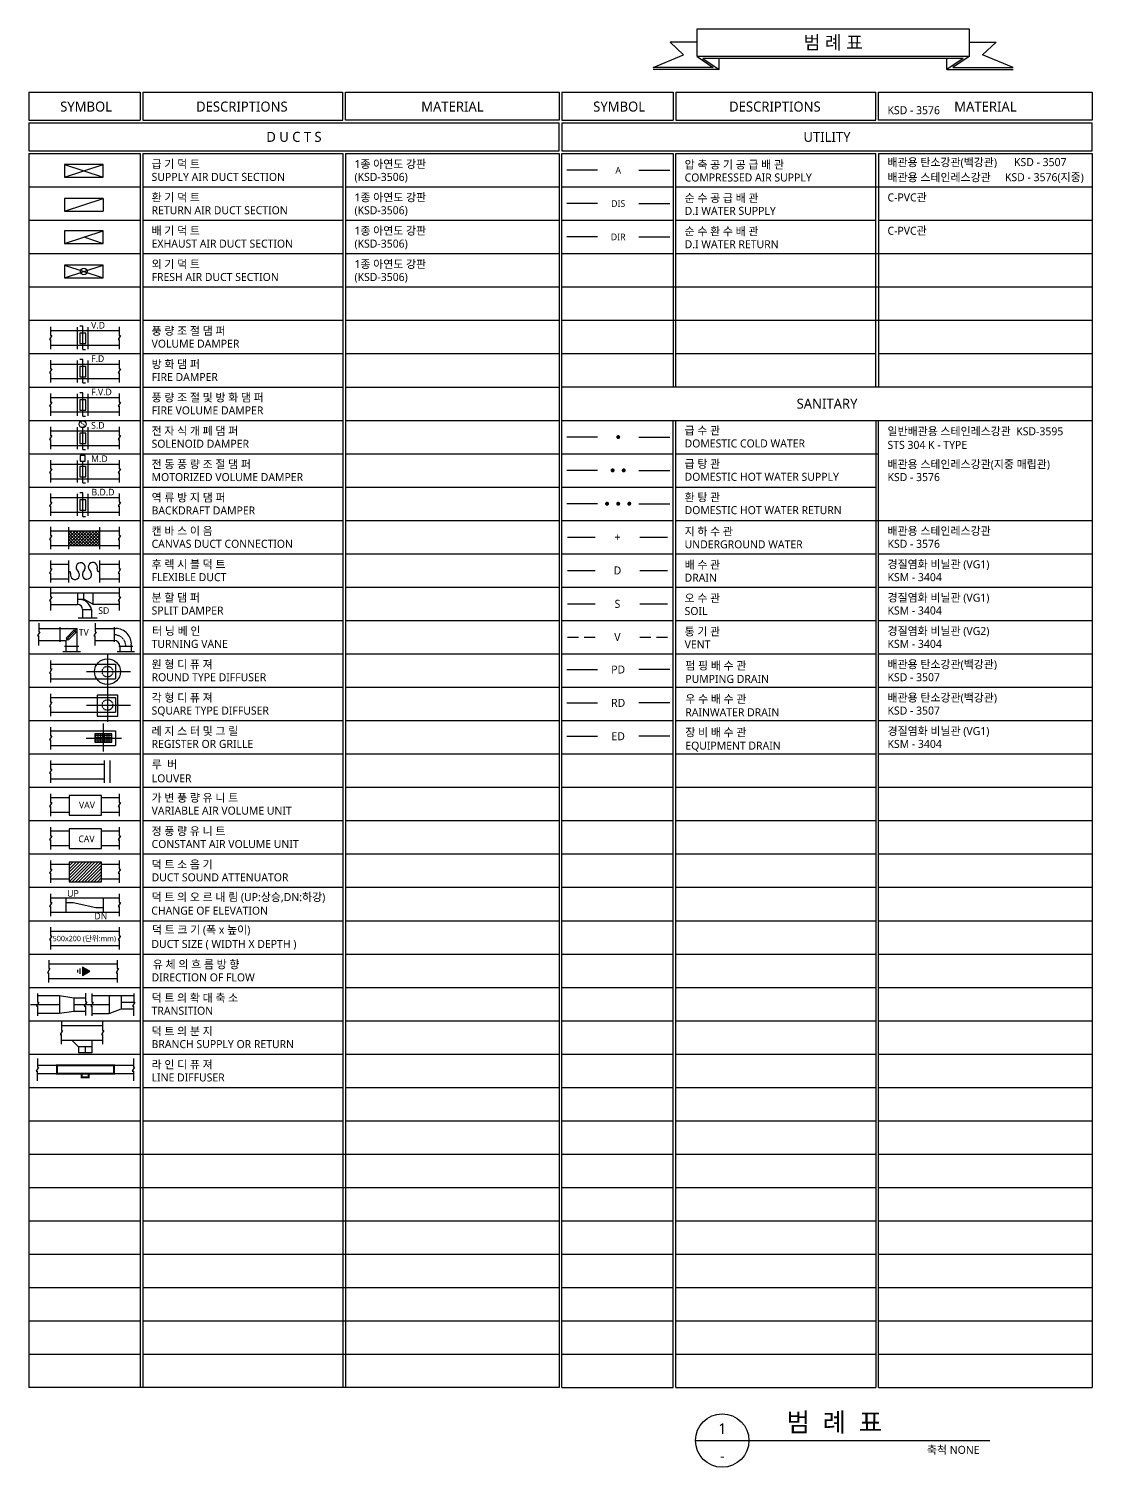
# Model space of a CAD drawing. Header units: millimetres. Extents: x 920 to 1637, y 26 to 565.
# Drawn here: x 920 to 1318, y 26 to 565 of the extents above; entities that cross this region are included whole.
import ezdxf
from ezdxf.enums import TextEntityAlignment as Align

# ---------------------------------------------------------------- set-up
doc = ezdxf.new("R2010")
doc.units = ezdxf.units.MM
for name, pattern in [('CENTER', [35, 30, -2, 1, -2]), ('DASHED', [0.75, 0.5, -0.25]), ('HIDDEN', [0.375, 0.25, -0.125])]:
    doc.linetypes.add(name, pattern=pattern)
for name, color, linetype in [('AA-MKXS', 3, 'Continuous'), ('BACK', 8, 'Continuous'), ('DUCT', 4, 'Continuous'), ('LINE', 7, 'Continuous'), ('PIPE', 3, 'Continuous'), ('SYMBOL', 7, 'Continuous'), ('T2', 3, 'Continuous'), ('TE', 2, 'Continuous'), ('TEXT', 2, 'Continuous')]:
    doc.layers.add(name, color=color, linetype=linetype)
doc.styles.add('맑은고딕', font='malgun.ttf')
doc.styles.add('스타일1', font='malgun.ttf')

# ---------------------------------------------------------------- blocks, each defined once
blk = doc.blocks.new('*X1')
at = {"color": 0}
for p, q in [((15213, 4572), (15214, 4573)), ((15297, 4484), (15213, 4568)), ((15213, 4554), (15226, 4566)), ((15213, 4536), (15237, 4560)), ((15213, 4518), (15248, 4553)), ((15280, 4484), (15213, 4550)), ((15213, 4501), (15259, 4547)), ((15262, 4484), (15213, 4532)), ((15244, 4484), (15213, 4515)), ((15227, 4484), (15213, 4497)), ((15213, 4412), (15285, 4484)), ((15213, 4430), (15267, 4484)), ((15213, 4448), (15250, 4484)), ((15213, 4465), (15232, 4484)), ((15213, 4483), (15214, 4484)), ((15213, 4395), (15303, 4484)), ((15267, 4426), (15213, 4479)), ((15256, 4419), (15213, 4462)), ((15245, 4413), (15213, 4444)), ((15234, 4406), (15213, 4426)), ((15222, 4400), (15213, 4409)), ((15214, 4484), (15271, 4540)), ((15278, 4432), (15227, 4484)), ((15232, 4484), (15282, 4534)), ((15315, 4484), (15243, 4556)), ((15290, 4439), (15244, 4484)), ((15250, 4484), (15293, 4527)), ((15255, 4419), (15320, 4484)), ((15301, 4445), (15262, 4484)), ((15267, 4484), (15304, 4521)), ((15312, 4452), (15280, 4484)), ((15333, 4484), (15285, 4532)), ((15285, 4484), (15315, 4514)), ((15297, 4443), (15338, 4484)), ((15323, 4458), (15297, 4484)), ((15303, 4484), (15327, 4508)), ((15334, 4465), (15315, 4484)), ((15320, 4484), (15338, 4501)), ((15350, 4484), (15327, 4508)), ((15346, 4471), (15333, 4484)), ((15338, 4484), (15349, 4495)), ((15339, 4467), (15356, 4484)), ((15357, 4477), (15350, 4484)), ((15356, 4484), (15360, 4488))]:
    blk.add_line(p, q, dxfattribs=at)
blk = doc.blocks.new('*X2')
at = {"color": 0, "linetype": 'Continuous'}
for p, q in [((57.95, 137.15), (66.74, 145.93)), ((57.95, 138.56), (65.32, 145.93)), ((57.95, 139.98), (63.91, 145.93)), ((57.95, 141.39), (62.49, 145.93)), ((57.95, 142.81), (61.08, 145.93)), ((57.95, 144.22), (59.67, 145.93)), ((57.95, 145.63), (58.25, 145.93)), ((59.35, 137.13), (68.15, 145.93)), ((60.76, 137.13), (69.57, 145.93)), ((62.17, 137.13), (70.98, 145.93)), ((63.59, 137.13), (72.39, 145.93)), ((65, 137.13), (72.49, 144.61)), ((66.42, 137.13), (72.49, 143.2)), ((67.83, 137.13), (72.49, 141.78)), ((69.24, 137.13), (72.49, 140.37)), ((70.66, 137.13), (72.49, 138.96)), ((72.07, 137.13), (72.49, 137.54))]:
    blk.add_line(p, q, dxfattribs=at)
blk = doc.blocks.new('*X3')
at = {"color": 0, "linetype": 'Continuous'}
for p, q in [((69.51, 188), (77.15, 188)), ((70, 184.88), (70, 188.57)), ((71, 184.88), (71, 188.57)), ((72, 184.88), (72, 188.57)), ((73, 184.88), (73, 188.57)), ((74, 184.88), (74, 188.57)), ((75, 184.88), (75, 188.57)), ((76, 184.88), (76, 188.57)), ((77, 184.88), (77, 188.57)), ((69.51, 187), (77.15, 187)), ((69.51, 186), (77.15, 186)), ((69.51, 185), (77.15, 185))]:
    blk.add_line(p, q, dxfattribs=at)
blk = doc.blocks.new('*X4')
at = {"color": 0, "linetype": 'Continuous'}
for p, q in [((57.62, 274), (63.59, 279.96)), ((57.62, 275.41), (62.17, 279.96)), ((57.62, 276.83), (60.76, 279.96)), ((57.62, 278.24), (59.35, 279.96)), ((57.62, 279.66), (57.93, 279.96)), ((63.19, 273.39), (57.62, 278.96)), ((64.61, 273.39), (58.03, 279.96)), ((58.43, 273.39), (65, 279.96)), ((66.02, 273.39), (59.45, 279.96)), ((59.84, 273.39), (66.42, 279.96)), ((67.43, 273.39), (60.86, 279.96)), ((61.26, 273.39), (67.83, 279.96)), ((68.85, 273.39), (62.28, 279.96)), ((62.67, 273.39), (69.25, 279.96)), ((70.26, 273.39), (63.69, 279.96)), ((64.09, 273.39), (70.66, 279.96)), ((71.58, 273.49), (65.1, 279.96)), ((65.5, 273.39), (71.58, 279.47)), ((71.58, 274.9), (66.52, 279.96)), ((71.58, 276.31), (67.93, 279.96)), ((71.58, 277.73), (69.35, 279.96)), ((71.58, 279.14), (70.76, 279.96)), ((61.78, 273.39), (57.62, 277.54)), ((60.36, 273.39), (57.62, 276.13)), ((58.95, 273.39), (57.62, 274.72)), ((66.92, 273.39), (71.58, 278.06)), ((68.33, 273.39), (71.58, 276.64)), ((69.74, 273.39), (71.58, 275.23)), ((71.16, 273.39), (71.58, 273.81))]:
    blk.add_line(p, q, dxfattribs=at)

msp = doc.modelspace()

# ---------------------------------------------------------------- linework, layer by layer
at = {"color": 4, "linetype": 'Continuous'}
msp.add_line((936.78, 237.3), (945.31, 235.46), dxfattribs=at)
at = {"layer": 'AA-MKXS', "color": 7}
msp.add_line((1169.89, 35.67), (1280.09, 35.67), dxfattribs=at)
msp.add_circle((1179.89, 35.67), 10, dxfattribs=at)
at = {"layer": 'BACK', "color": 5}
for p, q in [((920.18, 541.01), (920.18, 530.5)), ((920.18, 541.01), (961.84, 541.01)), ((961.84, 541.01), (961.84, 530.5)), ((962.84, 541.01), (1037.84, 541.01)), ((962.84, 541.01), (962.84, 530.5)), ((1037.84, 530.5), (1037.84, 541.01)), ((1119.82, 541.01), (1119.82, 530.5)), ((1119.82, 541.01), (1161.49, 541.01)), ((1161.49, 541.01), (1161.49, 530.5)), ((1162.48, 541.01), (1237.48, 541.01)), ((1162.48, 541.01), (1162.48, 530.5)), ((1237.48, 530.5), (1237.48, 541.01)), ((920.18, 530.5), (961.84, 530.5)), ((920.18, 529.51), (1118.83, 529.51)), ((920.18, 529.51), (920.18, 518.99)), ((962.84, 530.5), (1037.84, 530.5)), ((1118.83, 518.99), (1118.83, 529.51)), ((1119.82, 530.5), (1161.49, 530.5)), ((1119.82, 529.51), (1318.47, 529.51)), ((1119.82, 529.51), (1119.82, 518.99)), ((1162.48, 530.5), (1237.48, 530.5)), ((1318.47, 518.99), (1318.47, 529.51)), ((920.18, 518.99), (1118.83, 518.99)), ((920.18, 518), (920.18, 55.5)), ((920.18, 518), (961.84, 518)), ((961.84, 518), (961.84, 55.5)), ((962.84, 518), (962.84, 55.5)), ((962.84, 518), (1037.84, 518)), ((1037.84, 518), (1037.84, 55.5)), ((1038.83, 518), (1038.83, 55.5)), ((1038.83, 518), (1118.83, 518)), ((1118.83, 518), (1118.83, 55.5)), ((1119.82, 518.99), (1318.47, 518.99)), ((1119.82, 55.5), (1119.82, 518)), ((1119.82, 518), (1161.49, 518)), ((1161.49, 518), (1161.49, 430.5)), ((1162.48, 518), (1237.48, 518)), ((1162.48, 430.5), (1162.48, 518)), ((1237.48, 430.5), (1237.48, 518)), ((1238.47, 518), (1238.47, 430.5)), ((1238.47, 518), (1318.47, 518)), ((1318.47, 518), (1318.47, 55.5)), ((920.18, 505.5), (961.84, 505.5)), ((962.84, 505.5), (1037.84, 505.5)), ((1038.83, 505.5), (1118.83, 505.5)), ((1119.82, 505.5), (1161.49, 505.5)), ((1162.48, 505.5), (1318.47, 505.5)), ((920.18, 493), (961.84, 493)), ((962.84, 493), (1037.84, 493)), ((1038.83, 493), (1118.83, 493)), ((1119.82, 493), (1161.49, 493)), ((1162.48, 493), (1237.48, 493)), ((1238.47, 493), (1318.47, 493)), ((920.18, 480.5), (961.84, 480.5)), ((962.84, 480.5), (1037.84, 480.5)), ((1038.83, 480.5), (1118.83, 480.5)), ((1119.82, 480.5), (1161.49, 480.5)), ((1162.48, 480.5), (1318.47, 480.5)), ((920.18, 468), (961.84, 468)), ((962.84, 468), (1037.84, 468)), ((1038.83, 468), (1118.83, 468)), ((1119.82, 468), (1318.47, 468)), ((920.18, 455.5), (961.84, 455.5)), ((962.84, 455.5), (1037.84, 455.5)), ((1038.83, 455.5), (1118.83, 455.5)), ((1119.82, 455.5), (1318.47, 455.5)), ((920.18, 443), (961.84, 443)), ((962.84, 443), (1037.84, 443)), ((1038.83, 443), (1118.83, 443)), ((1119.82, 443), (1161.49, 443)), ((1162.48, 443), (1237.48, 443)), ((1238.47, 443), (1318.47, 443)), ((920.18, 430.5), (961.84, 430.5)), ((962.84, 430.5), (1037.84, 430.5)), ((1038.83, 430.5), (1118.83, 430.5)), ((1318.47, 430.5), (1119.82, 430.5)), ((920.18, 418), (961.84, 418)), ((962.84, 418), (1037.84, 418)), ((1038.83, 418), (1118.83, 418)), ((1119.82, 418), (1318.47, 418)), ((1161.49, 55.5), (1161.49, 418)), ((1162.48, 55.5), (1162.48, 418)), ((1237.48, 418), (1237.48, 55.5)), ((1238.47, 55.5), (1238.47, 418)), ((920.18, 405.5), (961.84, 405.5)), ((962.84, 405.5), (1037.84, 405.5)), ((1038.83, 405.5), (1118.83, 405.5)), ((1119.82, 405.5), (1161.49, 405.5)), ((1162.48, 405.5), (1238.47, 405.5)), ((920.18, 393), (961.84, 393)), ((962.84, 393), (1037.84, 393)), ((1038.83, 393), (1118.83, 393)), ((1119.82, 393), (1161.49, 393)), ((1162.48, 393), (1237.48, 393)), ((920.18, 380.5), (961.84, 380.5)), ((962.84, 380.5), (1037.84, 380.5)), ((1038.83, 380.5), (1118.83, 380.5)), ((1119.82, 380.5), (1161.49, 380.5)), ((1162.48, 380.5), (1318.47, 380.5)), ((920.18, 368), (961.84, 368)), ((962.84, 368), (1037.84, 368)), ((1038.83, 368), (1118.83, 368)), ((1119.82, 368), (1161.49, 368)), ((1162.48, 368), (1237.48, 368)), ((1238.47, 368), (1318.47, 368)), ((920.18, 355.5), (961.84, 355.5)), ((962.84, 355.5), (1037.84, 355.5)), ((1038.83, 355.5), (1118.83, 355.5)), ((1119.82, 355.5), (1161.49, 355.5)), ((1162.48, 355.5), (1237.48, 355.5)), ((1238.47, 355.5), (1318.47, 355.5)), ((920.18, 343), (961.84, 343)), ((962.84, 343), (1037.84, 343)), ((1038.83, 343), (1118.83, 343)), ((1119.82, 343), (1161.49, 343)), ((1162.48, 343), (1237.48, 343)), ((1238.47, 343), (1318.47, 343)), ((920.18, 330.5), (961.84, 330.5)), ((962.84, 330.5), (1037.84, 330.5)), ((1038.83, 330.5), (1118.83, 330.5)), ((1119.82, 330.5), (1161.49, 330.5)), ((1162.48, 330.5), (1237.48, 330.5)), ((1238.47, 330.5), (1318.47, 330.5)), ((920.18, 318), (961.84, 318)), ((962.84, 318), (1037.84, 318)), ((1038.83, 318), (1118.83, 318)), ((1119.82, 318), (1161.49, 318)), ((1162.48, 318), (1237.48, 318)), ((1238.47, 318), (1318.47, 318)), ((920.18, 305.5), (961.84, 305.5)), ((962.84, 305.5), (1037.84, 305.5)), ((1038.83, 305.5), (1118.83, 305.5)), ((1119.82, 305.5), (1161.49, 305.5)), ((1162.48, 305.5), (1237.48, 305.5)), ((1238.47, 305.5), (1318.47, 305.5)), ((920.18, 293), (961.84, 293)), ((962.84, 293), (1037.84, 293)), ((1038.83, 293), (1118.83, 293)), ((1119.82, 293), (1161.49, 293)), ((1162.48, 293), (1237.48, 293)), ((1238.47, 293), (1318.47, 293)), ((920.18, 280.5), (961.84, 280.5)), ((962.84, 280.5), (1037.84, 280.5)), ((1038.83, 280.5), (1118.83, 280.5)), ((1119.82, 280.5), (1161.49, 280.5)), ((1162.48, 280.5), (1237.48, 280.5)), ((1238.47, 280.5), (1318.47, 280.5)), ((920.18, 268), (961.84, 268)), ((962.84, 268), (1037.84, 268)), ((1038.83, 268), (1118.83, 268)), ((1119.82, 268), (1161.49, 268)), ((1162.48, 268), (1237.48, 268)), ((1238.47, 268), (1318.47, 268)), ((920.18, 255.5), (961.84, 255.5)), ((962.84, 255.5), (1037.84, 255.5)), ((1038.83, 255.5), (1118.83, 255.5)), ((1119.82, 255.5), (1161.49, 255.5)), ((1162.48, 255.5), (1237.48, 255.5)), ((1238.47, 255.5), (1318.47, 255.5)), ((920.18, 243), (961.84, 243)), ((962.84, 243), (1037.84, 243)), ((1038.83, 243), (1118.83, 243)), ((1119.82, 243), (1161.49, 243)), ((1162.48, 243), (1237.48, 243)), ((1238.47, 243), (1318.47, 243)), ((920.18, 230.5), (961.84, 230.5)), ((962.84, 230.5), (1037.84, 230.5)), ((1038.83, 230.5), (1118.83, 230.5)), ((1119.82, 230.5), (1161.49, 230.5)), ((1162.48, 230.5), (1237.48, 230.5)), ((1238.47, 230.5), (1318.47, 230.5)), ((920.18, 218), (961.84, 218)), ((962.84, 218), (1037.84, 218)), ((1038.83, 218), (1118.83, 218)), ((1119.82, 218), (1161.49, 218)), ((1162.48, 218), (1237.48, 218)), ((1238.47, 218), (1318.47, 218)), ((920.18, 205.5), (961.84, 205.5)), ((962.84, 205.5), (1037.84, 205.5)), ((1038.83, 205.5), (1118.83, 205.5)), ((1119.82, 205.5), (1161.49, 205.5)), ((1162.48, 205.5), (1237.48, 205.5)), ((1238.47, 205.5), (1318.47, 205.5)), ((920.18, 193), (961.84, 193)), ((962.84, 193), (1037.84, 193)), ((1038.83, 193), (1118.83, 193)), ((1119.82, 193), (1161.49, 193)), ((1162.48, 193), (1237.48, 193)), ((1238.47, 193), (1318.47, 193)), ((920.18, 180.5), (961.84, 180.5)), ((962.84, 180.5), (1037.84, 180.5)), ((1038.83, 180.5), (1118.83, 180.5)), ((1119.82, 180.5), (1161.49, 180.5)), ((1162.48, 180.5), (1237.48, 180.5)), ((1238.47, 180.5), (1318.47, 180.5)), ((920.18, 168), (961.84, 168)), ((962.84, 168), (1037.84, 168)), ((1038.83, 168), (1118.83, 168)), ((1119.82, 168), (1161.49, 168)), ((1162.48, 168), (1237.48, 168)), ((1238.47, 168), (1318.47, 168)), ((920.18, 155.5), (961.84, 155.5)), ((962.84, 155.5), (1037.84, 155.5)), ((1038.83, 155.5), (1118.83, 155.5)), ((1119.82, 155.5), (1161.49, 155.5)), ((1162.48, 155.5), (1237.48, 155.5)), ((1238.47, 155.5), (1318.47, 155.5)), ((920.18, 143), (1118.83, 143)), ((1119.82, 143), (1161.49, 143)), ((1162.48, 143), (1237.48, 143)), ((1238.47, 143), (1318.47, 143)), ((920.18, 130.5), (1118.83, 130.5)), ((1119.82, 130.5), (1161.49, 130.5)), ((1162.48, 130.5), (1237.48, 130.5)), ((1238.47, 130.5), (1318.47, 130.5)), ((920.18, 118), (961.84, 118)), ((962.84, 118), (1118.83, 118)), ((1119.82, 118), (1161.49, 118)), ((1162.48, 118), (1237.48, 118)), ((1238.47, 118), (1318.47, 118)), ((920.18, 105.5), (961.84, 105.5)), ((962.84, 105.5), (1118.83, 105.5)), ((1038.83, 105.5), (1118.83, 105.5)), ((1119.82, 105.5), (1161.49, 105.5)), ((1162.48, 105.5), (1237.48, 105.5)), ((1238.47, 105.5), (1318.47, 105.5)), ((920.18, 93), (961.84, 93)), ((962.84, 93), (1118.83, 93)), ((1119.82, 93), (1161.49, 93)), ((1162.48, 93), (1237.48, 93)), ((1238.47, 93), (1318.47, 93)), ((920.18, 80.5), (961.84, 80.5)), ((962.84, 80.5), (1118.83, 80.5)), ((1038.83, 80.5), (1118.83, 80.5)), ((1119.82, 80.5), (1161.49, 80.5)), ((1162.48, 80.5), (1237.48, 80.5)), ((1238.47, 80.5), (1318.47, 80.5)), ((920.18, 68), (961.84, 68)), ((962.84, 68), (1118.83, 68)), ((1119.82, 68), (1161.49, 68)), ((1162.48, 68), (1237.48, 68)), ((1238.47, 68), (1318.47, 68)), ((1118.83, 55.5), (920.18, 55.5)), ((1119.82, 55.5), (1161.49, 55.5)), ((1162.48, 55.5), (1237.48, 55.5)), ((1238.47, 55.5), (1318.47, 55.5))]:
    msp.add_line(p, q, dxfattribs=at)
for points in [[(1038.83, 530.5), (1038.83, 541.01), (1118.83, 541.01), (1118.83, 530.5)], [(1238.47, 530.5), (1238.47, 541.01), (1318.47, 541.01), (1318.47, 530.5)]]:
    msp.add_lwpolyline(points, close=True, dxfattribs=at)
at = {"layer": 'DUCT'}
for p, q in [((933.54, 501.17), (933.54, 496.42)), ((948.01, 501.17), (933.54, 501.17)), ((933.54, 496.42), (948.01, 496.42)), ((948.01, 501.17), (948.01, 496.42)), ((923.5, 202.46), (931.69, 202.46)), ((923.48, 195.79), (931.69, 195.79))]:
    msp.add_line(p, q, dxfattribs=at)
at = {"layer": 'DUCT', "linetype": 'Continuous'}
for p, q in [((928.29, 451.62), (954, 451.62)), ((928.29, 446.14), (954, 446.14)), ((928.29, 439.12), (954, 439.12)), ((928.29, 433.64), (954, 433.64)), ((928.29, 426.62), (954, 426.62)), ((928.29, 421.14), (954, 421.14)), ((928.29, 414.12), (954, 414.12)), ((928.29, 408.64), (954, 408.64)), ((928.29, 401.62), (954, 401.62)), ((928.29, 396.14), (954, 396.14)), ((928.29, 389.12), (954, 389.12)), ((928.29, 383.64), (954, 383.64)), ((928.29, 376.62), (954, 376.62)), ((928.29, 371.14), (954, 371.14)), ((928.29, 364.12), (935.02, 364.12)), ((946.65, 364.12), (954, 364.12)), ((928.29, 358.64), (935.02, 358.64)), ((946.65, 358.64), (954, 358.64)), ((928.29, 353.34), (954, 353.34)), ((938.4, 353.34), (944.13, 353.34)), ((938.4, 353.34), (938.4, 349.02)), ((938.4, 350.94), (940.79, 350.94)), ((940.79, 350.94), (940.79, 353.34)), ((944.13, 349.17), (940.79, 350.94)), ((944.13, 353.34), (944.13, 349.17)), ((928.29, 349.02), (938.4, 349.02)), ((940.32, 347.1), (940.32, 344.03)), ((940.32, 347.1), (943.65, 347.1)), ((943.65, 347.1), (943.65, 344.03)), ((944.13, 349.17), (953.98, 349.17)), ((923.82, 339.99), (938.31, 339.99)), ((938.31, 331.39), (938.31, 339.99)), ((944.92, 339.99), (952.76, 339.99)), ((952.24, 335.01), (952.24, 340.5)), ((923.82, 335.5), (934.03, 335.5)), ((934.03, 335.5), (934.03, 331.39)), ((944.92, 335.5), (952.23, 335.5)), ((953.89, 333.37), (959.15, 333.37)), ((954.32, 333.42), (954.32, 331.39)), ((958.58, 333.74), (958.58, 331.39)), ((928.29, 326.62), (952.61, 326.62)), ((952.61, 326.62), (952.61, 321.14)), ((928.29, 321.14), (952.61, 321.14)), ((928.29, 314.12), (952.61, 314.12)), ((952.61, 314.12), (952.61, 308.64)), ((928.29, 308.64), (952.61, 308.64)), ((928.29, 301.62), (952.61, 301.62)), ((952.61, 301.62), (952.61, 296.14)), ((928.29, 296.14), (952.61, 296.14)), ((928.29, 289.12), (948.46, 289.12)), ((928.29, 283.64), (948.46, 283.64)), ((928.29, 276.62), (935.3, 276.62)), ((947.41, 276.62), (954, 276.62)), ((928.29, 271.14), (935.3, 271.14)), ((947.41, 271.14), (954, 271.14)), ((928.29, 264.12), (935.3, 264.12)), ((947.41, 264.12), (954, 264.12)), ((928.29, 258.64), (935.3, 258.64)), ((947.41, 258.64), (954, 258.64)), ((928.29, 251.62), (935.3, 251.62)), ((947.41, 251.62), (954, 251.62)), ((928.29, 246.14), (935.3, 246.14)), ((947.41, 246.14), (954, 246.14)), ((928.29, 239.12), (954, 239.12)), ((934.05, 239.12), (934.05, 233.64)), ((934.05, 237.3), (936.78, 237.3)), ((948.04, 239.12), (948.04, 233.64)), ((928.29, 233.64), (954, 233.64)), ((945.31, 235.46), (948.04, 235.46)), ((928.29, 226.62), (954, 226.62)), ((928.29, 221.14), (954, 221.14)), ((927.57, 214.31), (953.28, 214.31)), ((927.57, 208.83), (953.28, 208.83)), ((931.69, 202.46), (931.69, 195.79)), ((931.69, 202.46), (936.99, 201.63)), ((936.99, 201.63), (941.39, 201.63)), ((936.99, 201.63), (936.99, 196.63)), ((943.81, 202.44), (950.22, 202.44)), ((950.22, 202.44), (954.75, 202.44)), ((950.22, 202.44), (950.22, 195.77)), ((954.75, 202.44), (954.75, 197.44)), ((954.75, 202.44), (959.34, 202.44)), ((931.69, 195.79), (936.99, 196.63)), ((936.99, 196.63), (941.37, 196.63)), ((943.79, 195.77), (950.22, 195.77)), ((950.22, 195.77), (954.75, 197.44)), ((954.75, 197.44), (959.34, 197.44)), ((932.3, 191.17), (947.96, 191.17)), ((932.3, 185.69), (947.96, 185.69)), ((938.77, 183.22), (936.27, 185.72)), ((943.77, 185.72), (943.77, 183.22)), ((943.77, 183.22), (938.77, 183.22)), ((938.77, 183.22), (938.77, 180.94)), ((943.77, 183.22), (943.77, 180.94)), ((923.32, 176.32), (959.34, 176.32)), ((923.32, 173.17), (959.34, 173.17))]:
    msp.add_line(p, q, dxfattribs=at)
at = {"layer": 'DUCT'}
for points in [[(933.54, 513.93), (933.54, 509.18), (948.01, 509.18), (948.01, 513.93)], [(933.54, 489.09), (933.54, 484.34), (948.01, 484.34), (948.01, 489.09)], [(933.54, 476.16), (933.54, 471.41), (948.01, 471.41), (948.01, 476.16)]]:
    msp.add_lwpolyline(points, close=True, dxfattribs=at)
at = {"layer": 'DUCT', "linetype": 'Continuous'}
for centre, radius, start, end in [((938.8, 345.97), 4.98, 13.098, 94.6015), ((938.4, 347.1), 1.92, 0, 90), ((952.76, 334.16), 5.83, 355.8545, 90), ((952.23, 333.42), 2.08, 0, 90)]:
    msp.add_arc(centre, radius, start, end, dxfattribs=at)
at = {"layer": 'DUCT', "linetype": 'HIDDEN'}
msp.add_arc((952.33, 333.44), 4.17, 0, 90, dxfattribs=at)
at = {"layer": 'LINE', "color": 4}
for p, q in [((1170.47, 564.76), (1272.37, 564.76)), ((1170.47, 554.36), (1170.47, 564.76)), ((1272.37, 564.76), (1272.37, 554.36)), ((1170.47, 559.71), (1160.4, 559.71)), ((1165.42, 554.95), (1160.4, 559.71)), ((1272.37, 559.71), (1282.44, 559.71)), ((1277.42, 554.95), (1282.44, 559.71)), ((1153.97, 550.2), (1165.42, 554.95)), ((1176.56, 550.2), (1154, 550.2)), ((1272.37, 554.36), (1170.47, 554.36)), ((1170.47, 554.36), (1176.56, 550.2)), ((1272.37, 554.36), (1266.28, 550.2)), ((1266.28, 550.2), (1288.84, 550.2)), ((1288.87, 550.2), (1277.42, 554.95))]:
    msp.add_line(p, q, dxfattribs=at)
at = {"layer": 'LINE', "color": 2}
for p, q in [((1270.15, 553.67), (1172.69, 553.67)), ((1172.69, 553.67), (1178.78, 549.51)), ((1178.78, 549.51), (1178.78, 553.67)), ((1270.15, 553.67), (1264.06, 549.51)), ((1264.06, 549.51), (1264.06, 553.67)), ((1178.78, 549.51), (1153.97, 549.51)), ((1264.06, 549.51), (1288.84, 549.51))]:
    msp.add_line(p, q, dxfattribs=at)
at = {"layer": 'PIPE', "linetype": 'Continuous'}
for p, q in [((1133.14, 511.75), (1121.64, 511.75)), ((1148.72, 511.75), (1160.23, 511.75)), ((1133.14, 499.25), (1121.64, 499.25)), ((1148.72, 499.25), (1160.23, 499.25)), ((1133.14, 486.75), (1121.64, 486.75)), ((1148.72, 486.75), (1160.23, 486.75)), ((1121.9, 336.75), (1126.07, 336.75)), ((1128.15, 336.75), (1132.32, 336.75)), ((1148.99, 336.75), (1153.15, 336.75)), ((1155.24, 336.75), (1159.4, 336.75)), ((1121.64, 324.69), (1133.14, 324.69)), ((1160.23, 324.69), (1148.72, 324.69)), ((1121.64, 312.19), (1133.14, 312.19)), ((1160.23, 312.19), (1148.72, 312.19)), ((1121.64, 299.69), (1133.14, 299.69)), ((1160.23, 299.69), (1148.72, 299.69))]:
    msp.add_line(p, q, dxfattribs=at)
for points in [[(1133.14, 411.75), (1121.64, 411.75)], [(1148.72, 411.75), (1160.23, 411.75)], [(1133.14, 399.25), (1121.64, 399.25)], [(1148.72, 399.25), (1160.23, 399.25)], [(1133.14, 386.75), (1121.64, 386.75)], [(1148.72, 386.75), (1160.23, 386.75)], [(1121.9, 374.25), (1132.32, 374.25)], [(1148.99, 374.25), (1159.4, 374.25)], [(1121.9, 361.75), (1132.32, 361.75)], [(1148.99, 361.75), (1159.4, 361.75)], [(1121.9, 349.25), (1132.32, 349.25)], [(1148.99, 349.25), (1159.4, 349.25)]]:
    msp.add_lwpolyline(points, dxfattribs=at)
at = {"layer": 'SYMBOL', "color": 1, "linetype": 'Continuous'}
for p, q in [((933.54, 509.18), (948.01, 513.93)), ((933.54, 513.93), (948.01, 509.18)), ((933.54, 496.42), (948.01, 501.17)), ((933.54, 484.34), (948.01, 489.09)), ((940.78, 486.72), (948.01, 484.34)), ((933.54, 476.16), (948.01, 471.41)), ((933.54, 471.41), (948.01, 476.16)), ((949.64, 330.63), (949.64, 317.57)), ((941.74, 323.82), (958.21, 323.82)), ((949.64, 318.13), (949.64, 305.07)), ((941.74, 311.32), (958.21, 311.32)), ((948.01, 304.37), (948.01, 293.93)), ((941.69, 298.93), (954.86, 298.93))]:
    msp.add_line(p, q, dxfattribs=at)
at = {"layer": 'SYMBOL', "linetype": 'Continuous'}
for p, q in [((928.36, 453.04), (928.36, 449.83)), ((938.28, 452.98), (938.28, 444.74)), ((940.38, 453.36), (939.33, 453.36)), ((940.38, 444.53), (940.38, 453.36)), ((942.35, 452.98), (942.35, 444.74)), ((954, 453.04), (954, 449.83)), ((928.83, 449.83), (927.95, 448.29)), ((927.95, 448.29), (928.34, 448.29)), ((928.34, 448.29), (928.34, 444.7)), ((928.36, 449.83), (928.83, 449.83)), ((954.47, 449.83), (953.6, 448.29)), ((953.6, 448.29), (953.98, 448.29)), ((953.98, 448.29), (953.98, 444.7)), ((954, 449.83), (954.47, 449.83)), ((940.38, 444.53), (941.43, 444.53)), ((928.83, 437.33), (927.95, 435.79)), ((928.36, 440.54), (928.36, 437.33)), ((928.36, 437.33), (928.83, 437.33)), ((938.28, 440.48), (938.28, 432.24)), ((940.38, 440.86), (939.33, 440.86)), ((940.38, 432.03), (940.38, 440.86)), ((942.35, 440.48), (942.35, 432.24)), ((954.47, 437.33), (953.6, 435.79)), ((954, 440.54), (954, 437.33)), ((954, 437.33), (954.47, 437.33)), ((927.95, 435.79), (928.34, 435.79)), ((928.34, 435.79), (928.34, 432.2)), ((940.38, 432.03), (941.43, 432.03)), ((953.6, 435.79), (953.98, 435.79)), ((953.98, 435.79), (953.98, 432.2)), ((928.36, 428.04), (928.36, 424.83)), ((938.28, 427.98), (938.28, 419.74)), ((940.38, 428.36), (939.33, 428.36)), ((940.38, 419.53), (940.38, 428.36)), ((942.35, 427.98), (942.35, 419.74)), ((954, 428.04), (954, 424.83)), ((928.83, 424.83), (927.95, 423.29)), ((927.95, 423.29), (928.34, 423.29)), ((928.34, 423.29), (928.34, 419.7)), ((928.36, 424.83), (928.83, 424.83)), ((954.47, 424.83), (953.6, 423.29)), ((953.6, 423.29), (953.98, 423.29)), ((953.98, 423.29), (953.98, 419.7)), ((954, 424.83), (954.47, 424.83)), ((928.36, 415.54), (928.36, 412.33)), ((938.28, 415.48), (938.28, 407.24)), ((940.38, 419.53), (941.43, 419.53)), ((940.38, 407.03), (940.38, 415.26)), ((942.35, 415.48), (942.35, 407.24)), ((954, 415.54), (954, 412.33)), ((928.83, 412.33), (927.95, 410.79)), ((927.95, 410.79), (928.34, 410.79)), ((928.34, 410.79), (928.34, 407.2)), ((928.36, 412.33), (928.83, 412.33)), ((954.47, 412.33), (953.6, 410.79)), ((953.6, 410.79), (953.98, 410.79)), ((953.98, 410.79), (953.98, 407.2)), ((954, 412.33), (954.47, 412.33)), ((940.38, 407.03), (941.43, 407.03)), ((928.83, 399.83), (927.95, 398.29)), ((928.36, 403.04), (928.36, 399.83)), ((928.36, 399.83), (928.83, 399.83)), ((938.28, 402.98), (938.28, 394.74)), ((940.38, 394.53), (940.38, 402.73)), ((942.35, 402.98), (942.35, 394.74)), ((954.47, 399.83), (953.6, 398.29)), ((954, 403.04), (954, 399.83)), ((954, 399.83), (954.47, 399.83)), ((927.95, 398.29), (928.34, 398.29)), ((928.34, 398.29), (928.34, 394.7)), ((940.38, 394.53), (941.43, 394.53)), ((953.6, 398.29), (953.98, 398.29)), ((953.98, 398.29), (953.98, 394.7)), ((928.36, 390.54), (928.36, 387.33)), ((938.28, 390.48), (938.28, 382.24)), ((940.38, 390.86), (939.33, 390.86)), ((940.38, 382.03), (940.38, 390.86)), ((942.35, 390.48), (942.35, 382.24)), ((954, 390.54), (954, 387.33)), ((928.83, 387.33), (927.95, 385.79)), ((927.95, 385.79), (928.34, 385.79)), ((928.34, 385.79), (928.34, 382.2)), ((928.36, 387.33), (928.83, 387.33)), ((954.47, 387.33), (953.6, 385.79)), ((953.6, 385.79), (953.98, 385.79)), ((953.98, 385.79), (953.98, 382.2)), ((954, 387.33), (954.47, 387.33)), ((928.36, 378.04), (928.36, 374.83)), ((935.02, 377.98), (935.02, 369.74)), ((940.38, 382.03), (941.43, 382.03)), ((946.65, 377.98), (946.65, 369.74)), ((954, 378.04), (954, 374.83)), ((928.83, 374.83), (927.95, 373.29)), ((927.95, 373.29), (928.34, 373.29)), ((928.34, 373.29), (928.34, 369.7)), ((928.36, 374.83), (928.83, 374.83)), ((954.47, 374.83), (953.6, 373.29)), ((953.6, 373.29), (953.98, 373.29)), ((953.98, 373.29), (953.98, 369.7)), ((954, 374.83), (954.47, 374.83)), ((928.83, 362.33), (927.95, 360.79)), ((928.36, 365.54), (928.36, 362.33)), ((928.36, 362.33), (928.83, 362.33)), ((935.02, 365.48), (935.02, 357.24)), ((938.25, 361.84), (938.81, 361.16)), ((941.06, 362.03), (940.47, 361.07)), ((942.75, 362.06), (943.37, 361.13)), ((946.65, 365.48), (946.65, 357.24)), ((954.47, 362.33), (953.6, 360.79)), ((954, 365.54), (954, 362.33)), ((954, 362.33), (954.47, 362.33)), ((927.95, 360.79), (928.34, 360.79)), ((928.34, 360.79), (928.34, 357.2)), ((953.6, 360.79), (953.98, 360.79)), ((953.98, 360.79), (953.98, 357.2)), ((928.83, 351.92), (927.95, 350.37)), ((928.36, 355.13), (928.36, 351.92)), ((928.36, 351.92), (928.83, 351.92)), ((954.47, 351.92), (953.6, 350.37)), ((954, 355.13), (954, 351.92)), ((954, 351.92), (954.47, 351.92)), ((927.95, 350.37), (928.34, 350.37)), ((928.34, 350.37), (928.34, 346.79)), ((953.6, 350.37), (953.98, 350.37)), ((953.98, 350.37), (953.98, 346.79)), ((923.88, 341.97), (923.88, 338.75)), ((931.96, 335.01), (931.96, 340.5)), ((934.03, 335.5), (938.31, 339.99)), ((938.73, 344.03), (945.77, 344.03)), ((944.99, 341.97), (944.99, 338.75)), ((924.35, 338.75), (923.48, 337.21)), ((923.48, 337.21), (923.86, 337.21)), ((923.86, 337.21), (923.86, 333.63)), ((923.88, 338.75), (924.35, 338.75)), ((937.16, 339.44), (934.12, 336.43)), ((934.12, 336.43), (934.91, 335.64)), ((934.91, 335.64), (937.93, 338.66)), ((937.93, 338.66), (937.16, 339.44)), ((945.46, 338.75), (944.58, 337.21)), ((944.58, 337.21), (944.97, 337.21)), ((944.97, 337.21), (944.97, 333.63)), ((944.99, 338.75), (945.46, 338.75)), ((932.94, 331.39), (939.53, 331.39)), ((933.6, 333.37), (938.87, 333.37)), ((953.23, 331.39), (959.81, 331.39)), ((928.83, 324.83), (927.95, 323.29)), ((928.36, 328.04), (928.36, 324.83)), ((928.36, 324.83), (928.83, 324.83)), ((927.95, 323.29), (928.34, 323.29)), ((928.34, 323.29), (928.34, 319.7)), ((928.36, 315.54), (928.36, 312.33)), ((928.83, 312.33), (927.95, 310.79)), ((927.95, 310.79), (928.34, 310.79)), ((928.34, 310.79), (928.34, 307.2)), ((928.36, 312.33), (928.83, 312.33)), ((928.36, 303.04), (928.36, 299.83)), ((928.83, 299.83), (927.95, 298.29)), ((927.95, 298.29), (928.34, 298.29)), ((928.34, 298.29), (928.34, 294.7)), ((928.36, 299.83), (928.83, 299.83)), ((928.83, 287.33), (927.95, 285.79)), ((927.95, 285.79), (928.34, 285.79)), ((928.34, 285.79), (928.34, 282.2)), ((928.36, 290.54), (928.36, 287.33)), ((928.36, 287.33), (928.83, 287.33)), ((948.47, 290.54), (948.45, 282.2)), ((950.56, 290.54), (950.54, 282.2)), ((928.36, 278.04), (928.36, 274.83)), ((954, 278.04), (954, 274.83)), ((928.83, 274.83), (927.95, 273.29)), ((927.95, 273.29), (928.34, 273.29)), ((928.34, 273.29), (928.34, 269.7)), ((928.36, 274.83), (928.83, 274.83)), ((954.47, 274.83), (953.6, 273.29)), ((953.6, 273.29), (953.98, 273.29)), ((953.98, 273.29), (953.98, 269.7)), ((954, 274.83), (954.47, 274.83)), ((928.36, 265.54), (928.36, 262.33)), ((954, 265.54), (954, 262.33)), ((928.83, 262.33), (927.95, 260.79)), ((927.95, 260.79), (928.34, 260.79)), ((928.34, 260.79), (928.34, 257.2)), ((928.36, 262.33), (928.83, 262.33)), ((954.47, 262.33), (953.6, 260.79)), ((953.6, 260.79), (953.98, 260.79)), ((953.98, 260.79), (953.98, 257.2)), ((954, 262.33), (954.47, 262.33)), ((928.83, 249.83), (927.95, 248.29)), ((927.95, 248.29), (928.34, 248.29)), ((928.34, 248.29), (928.34, 244.7)), ((928.36, 253.04), (928.36, 249.83)), ((928.36, 249.83), (928.83, 249.83)), ((954.47, 249.83), (953.6, 248.29)), ((953.6, 248.29), (953.98, 248.29)), ((953.98, 248.29), (953.98, 244.7)), ((954, 253.04), (954, 249.83)), ((954, 249.83), (954.47, 249.83)), ((928.83, 237.33), (927.95, 235.79)), ((928.36, 240.54), (928.36, 237.33)), ((928.36, 237.33), (928.83, 237.33)), ((954.47, 237.33), (953.6, 235.79)), ((954, 240.54), (954, 237.33)), ((954, 237.33), (954.47, 237.33)), ((927.95, 235.79), (928.34, 235.79)), ((928.34, 235.79), (928.34, 232.2)), ((953.6, 235.79), (953.98, 235.79)), ((953.98, 235.79), (953.98, 232.2)), ((928.36, 228.04), (928.36, 224.83)), ((954, 228.04), (954, 224.83)), ((928.83, 224.83), (927.95, 223.29)), ((927.95, 223.29), (928.34, 223.29)), ((928.34, 223.29), (928.34, 219.7)), ((928.36, 224.83), (928.83, 224.83)), ((954.47, 224.83), (953.6, 223.29)), ((953.6, 223.29), (953.98, 223.29)), ((953.98, 223.29), (953.98, 219.7)), ((954, 224.83), (954.47, 224.83)), ((927.64, 215.73), (927.64, 212.52)), ((953.28, 215.73), (953.28, 212.52)), ((928.11, 212.52), (927.23, 210.98)), ((927.23, 210.98), (927.62, 210.98)), ((927.62, 210.98), (927.62, 207.39)), ((927.64, 212.52), (928.11, 212.52)), ((938.39, 212.03), (938.39, 211.08)), ((939.3, 212.55), (939.3, 210.56)), ((953.75, 212.52), (952.88, 210.98)), ((952.88, 210.98), (953.26, 210.98)), ((953.26, 210.98), (953.26, 207.39)), ((953.28, 212.52), (953.75, 212.52)), ((923.97, 199.94), (923.09, 198.4)), ((923.5, 203.16), (923.5, 199.94)), ((923.5, 199.94), (923.97, 199.94)), ((941.86, 200.05), (940.98, 198.51)), ((941.39, 203.27), (941.39, 200.05)), ((941.39, 200.05), (941.86, 200.05)), ((944.28, 199.94), (943.41, 198.4)), ((943.81, 203.16), (943.81, 199.94)), ((943.81, 199.94), (944.28, 199.94)), ((959.95, 199.94), (959.07, 198.4)), ((959.48, 203.16), (959.48, 199.94)), ((959.48, 199.94), (959.95, 199.94)), ((923.09, 198.4), (923.48, 198.4)), ((923.48, 198.4), (923.48, 194.82)), ((940.98, 198.51), (941.37, 198.51)), ((941.37, 198.51), (941.37, 194.93)), ((943.41, 198.4), (943.79, 198.4)), ((943.79, 198.4), (943.79, 194.82)), ((959.07, 198.4), (959.45, 198.4)), ((959.45, 198.4), (959.45, 194.82)), ((932.84, 189.38), (931.96, 187.84)), ((932.37, 192.59), (932.37, 189.38)), ((932.37, 189.38), (932.84, 189.38)), ((948.3, 189.38), (947.43, 187.84)), ((947.83, 192.59), (947.83, 189.38)), ((947.83, 189.38), (948.3, 189.38)), ((931.96, 187.84), (932.35, 187.84)), ((932.35, 187.84), (932.35, 184.25)), ((947.43, 187.84), (947.81, 187.84)), ((947.81, 187.84), (947.81, 184.25)), ((923.38, 178.85), (923.38, 175.64)), ((943.77, 180.94), (938.77, 180.94)), ((959.36, 178.85), (959.36, 175.64)), ((923.85, 175.64), (922.97, 174.09)), ((922.97, 174.09), (923.36, 174.09)), ((923.36, 174.09), (923.36, 170.51)), ((923.38, 175.64), (923.85, 175.64)), ((930.76, 176.32), (930.76, 173.17)), ((940, 173.17), (940, 171.81)), ((942.61, 171.81), (942.61, 173.17)), ((952.13, 176.32), (952.13, 173.17)), ((959.83, 175.64), (958.95, 174.09)), ((958.95, 174.09), (959.34, 174.09)), ((959.34, 174.09), (959.34, 170.51)), ((959.36, 175.64), (959.83, 175.64)), ((940, 171.81), (942.61, 171.81))]:
    msp.add_line(p, q, dxfattribs=at)
at = {"layer": 'SYMBOL', "color": 1, "linetype": 'CENTER'}
for p, q in [((954.75, 199.94), (959.34, 199.94)), ((920.86, 199.13), (931.69, 199.13)), ((936.99, 199.13), (941.31, 199.13)), ((941.67, 199.1), (950.22, 199.1)), ((941.27, 183.22), (941.27, 180.94))]:
    msp.add_line(p, q, dxfattribs=at)
at = {"layer": 'SYMBOL', "linetype": 'Continuous'}
for points in [[(939.35, 450.71), (939.35, 446.85), (941.56, 446.85), (941.56, 450.71)], [(939.35, 438.21), (939.35, 434.35), (941.56, 434.35), (941.56, 438.21)], [(939.35, 425.71), (939.35, 421.85), (941.56, 421.85), (941.56, 425.71)], [(939.35, 413.21), (939.35, 409.35), (941.56, 409.35), (941.56, 413.21)], [(939.4, 404.84), (939.4, 402.73), (941.3, 402.73), (941.3, 404.84)], [(939.35, 400.71), (939.35, 396.85), (941.56, 396.85), (941.56, 400.71)], [(939.35, 388.21), (939.35, 384.35), (941.56, 384.35), (941.56, 388.21)], [(945.81, 315.04), (945.81, 307.15), (953.59, 307.15), (953.59, 315.04)], [(944.93, 300.46), (944.93, 297.38), (951.3, 297.38), (951.3, 300.46)], [(935.3, 277.43), (935.3, 270.09), (947.41, 270.09), (947.41, 277.43)], [(935.3, 264.93), (935.3, 257.59), (947.41, 257.59), (947.41, 264.93)], [(935.3, 252.43), (935.3, 245.09), (947.41, 245.09), (947.41, 252.43)], [(940.3, 213.13), (940.3, 209.98), (943.03, 211.56)]]:
    msp.add_lwpolyline(points, close=True, dxfattribs=at)
at = {"layer": 'SYMBOL', "linetype": 'Continuous', "const_width": 0.75}
for points in [[(930.76, 176.32), (930.76, 173.17), (940, 173.17), (940, 171.81), (942.61, 171.81), (942.61, 173.17), (952.13, 173.17), (952.13, 176.32), (930.38, 176.32)], [(940, 173.17), (942.61, 173.17)]]:
    msp.add_lwpolyline(points, dxfattribs=at)
at = {"layer": 'SYMBOL', "color": 1, "linetype": 'Continuous'}
msp.add_circle((940.78, 473.78), 1.2, dxfattribs=at)
at = {"layer": 'SYMBOL', "linetype": 'Continuous'}
for centre, radius in [((940.36, 416.53), 1.27), ((949.64, 323.82), 4.83)]:
    msp.add_circle(centre, radius, dxfattribs=at)
at = {"layer": 'SYMBOL', "linetype": 'DASHED'}
for centre in [(949.64, 323.82), (949.64, 311.32)]:
    msp.add_circle(centre, 1.99, dxfattribs=at)
at = {"layer": 'SYMBOL', "linetype": 'Continuous'}
for centre, radius, start, end in [((935.1, 360.67), 0.728, 353.3299, 96.201), ((939.59, 362.93), 1.73, 328.4823, 219.151), ((944.19, 363.02), 1.73, 337.5048, 213.8089), ((946.62, 362.17), 0.857, 167.2953, 272.5872), ((937.47, 360.07), 1.73, 162.5001, 39.151), ((941.94, 360.17), 1.73, 148.4823, 33.8089)]:
    msp.add_arc(centre, radius, start, end, dxfattribs=at)
at = {"layer": 'TE', "const_width": 0.75}
for points in [[(1140.56, 411.75, 1), (1141.31, 411.75, 1)], [(1138.47, 399.25, 1), (1139.22, 399.25, 1)], [(1142.64, 399.25, 1), (1143.39, 399.25, 1)], [(1136.39, 386.75, 1), (1137.14, 386.75, 1)], [(1140.56, 386.75, 1), (1141.31, 386.75, 1)], [(1144.72, 386.75, 1), (1145.47, 386.75, 1)]]:
    msp.add_lwpolyline(points, format="xyb", close=True, dxfattribs=at)
at = {"layer": 'TE'}
for points in [[(1140.52, 411.75, 1), (1141.35, 411.75, 1)], [(1138.43, 399.25, 1), (1139.27, 399.25, 1)], [(1142.6, 399.25, 1), (1143.43, 399.25, 1)], [(1136.35, 386.75, 1), (1137.18, 386.75, 1)], [(1140.52, 386.75, 1), (1141.35, 386.75, 1)], [(1144.68, 386.75, 1), (1145.52, 386.75, 1)]]:
    msp.add_lwpolyline(points, format="xyb", close=True, dxfattribs=at)

# ---------------------------------------------------------------- block references
at = {"layer": 'SYMBOL', "linetype": 'Continuous'}
for name, p, xscale, yscale, zscale in [('*X4', (887, 143.32), 0.8333333333339397, 0.8333333333339397, 0.8333333333339397), ('*X3', (887, 143.32), 0.8333333333339397, 0.8333333333339397, 0.8333333333339397), ('*X2', (887, 130.82), 0.8333333333339397, 0.8333333333339397, 0.8333333333339397), ('*X1', (671.55, 132.34), 0.017665689896603, 0.017665689896603, 0.017665689896603)]:
    msp.add_blockref(name, p, dxfattribs=dict(at, xscale=xscale, yscale=yscale, zscale=zscale))

# ---------------------------------------------------------------- texts
at = {"layer": 'AA-MKXS', "linetype": 'Continuous', "style": '스타일1'}
msp.add_text('범  례  표', height=7, dxfattribs=at).set_placement((1203.99, 39.04))
msp.add_text('1', height=4, dxfattribs=at).set_placement((1179.93, 38.16), align=Align.CENTER)
msp.add_text('축척 NONE', height=3, dxfattribs=at).set_placement((1276.28, 32.17), align=Align.MIDDLE_RIGHT)
at = {"layer": 'AA-MKXS', "style": '스타일1'}
msp.add_text('-', height=4, dxfattribs=at).set_placement((1179.89, 29.95), align=Align.MIDDLE)
at = {"layer": 'T2', "color": 3, "style": '맑은고딕'}
for s, p in [('SYMBOL', (941.65, 535.6)), ('DESCRIPTIONS', (999.99, 535.6)), ('MATERIAL', (1078.83, 535.6)), ('SYMBOL', (1141.29, 535.6)), ('DESCRIPTIONS', (1199.63, 535.6)), ('MATERIAL', (1278.47, 535.6))]:
    msp.add_text(s, height=3.75, dxfattribs=at).set_placement(p, align=Align.MIDDLE)
for s, p in [('D U C T S', (1019.5, 524.25)), ('UTILITY', (1219.15, 524.25)), ('SANITARY', (1219.15, 424.25))]:
    msp.add_text(s, height=3.75, dxfattribs=at).set_placement(p, align=Align.MIDDLE_CENTER)
at = {"layer": 'TE', "style": '맑은고딕'}
for s, height, p in [('KSD - 3576', 3, (1241.8, 532.74)), ('급 기 덕 트', 3, (966.17, 512.56)), ('1종 아연도 강판', 3, (1042.16, 512.56)), ('압 축 공 기 공 급 배 관', 3, (1165.81, 512.34)), ('배관용 탄소강관(백강관)', 3, (1241.8, 513.2)), ('KSD - 3507', 3, (1289.2, 513.29)), ('SUPPLY AIR DUCT SECTION', 3, (966.17, 507.74)), ('(KSD-3506)', 3, (1042.16, 507.74)), ('COMPRESSED AIR SUPPLY', 3, (1165.81, 507.52)), ('배관용 스테인레스강관', 3, (1241.8, 507.56)), ('KSD - 3576(지중)', 3, (1285.8, 507.64)), ('환 기 덕 트', 3, (966.17, 500.06)), ('1종 아연도 강판', 3, (1042.16, 500.06)), ('순 수 공 급 배 관', 3, (1165.81, 499.84)), ('C-PVC관', 3, (1241.8, 500.06)), ('RETURN AIR DUCT SECTION', 3, (966.17, 495.24)), ('(KSD-3506)', 3, (1042.16, 495.24)), ('D.I WATER SUPPLY', 3, (1165.81, 495.02)), ('배 기 덕 트', 3, (966.17, 487.56)), ('1종 아연도 강판', 3, (1042.16, 487.56)), ('순 수 환 수 배 관', 3, (1165.81, 487.34)), ('C-PVC관', 3, (1241.8, 487.56)), ('EXHAUST AIR DUCT SECTION', 3, (966.17, 482.74)), ('(KSD-3506)', 3, (1042.16, 482.74)), ('D.I WATER RETURN', 3, (1165.81, 482.52)), ('외 기 덕 트', 3, (966.17, 475.06)), ('1종 아연도 강판', 3, (1042.16, 475.06)), ('FRESH AIR DUCT SECTION', 3, (966.17, 470.24)), ('(KSD-3506)', 3, (1042.16, 470.24)), ('V.D', 2.5, (943.52, 452.38)), ('풍 량 조 절 댐 퍼', 3, (966.17, 450.06)), ('VOLUME DAMPER', 3, (966.17, 445.24)), ('F.D', 2.5, (943.52, 439.88)), ('방 화 댐 퍼', 3, (966.17, 437.56)), ('FIRE DAMPER', 3, (966.17, 432.74)), ('F.V.D', 2.5, (943.52, 427.38)), ('풍 량 조 절 및 방 화 댐 퍼', 3, (966.17, 425.06)), ('FIRE VOLUME DAMPER', 3, (966.17, 420.24)), ('S.D', 2.5, (943.52, 414.88)), ('전 자 식 개 폐 댐 퍼', 3, (966.17, 412.56)), ('급 수 관', 3, (1165.8, 412.67)), ('일반배관용 스테인레스강관  KSD-3595', 3, (1241.8, 412.41)), ('SOLENOID DAMPER', 3, (966.17, 407.74)), ('DOMESTIC COLD WATER', 3, (1165.8, 407.85)), ('STS 304 K - TYPE', 3, (1241.8, 407.31)), ('M.D', 2.5, (943.52, 402.38)), ('전 동 풍 량 조 절 댐 퍼', 3, (966.17, 400.06)), ('급 탕 관', 3, (1165.8, 400.17)), ('배관용 스테인레스강관(지중 매립관)', 3, (1241.8, 400.06)), ('MOTORIZED VOLUME DAMPER', 3, (966.17, 395.24)), ('DOMESTIC HOT WATER SUPPLY', 3, (1165.8, 395.35)), ('KSD - 3576', 3, (1241.8, 395.24)), ('B.D.D', 2.5, (943.67, 389.85)), ('역 류 방 지 댐 퍼', 3, (966.17, 387.56)), ('환 탕 관', 3, (1165.8, 387.67)), ('BACKDRAFT DAMPER', 3, (966.17, 382.74)), ('DOMESTIC HOT WATER RETURN', 3, (1165.8, 382.85)), ('캔 바 스 이 음', 3, (966.17, 375.06)), ('지 하 수 관', 3, (1165.81, 374.86)), ('배관용 스테인레스강관', 3, (1241.8, 375.06)), ('CANVAS DUCT CONNECTION', 3, (966.17, 370.24)), ('UNDERGROUND WATER', 3, (1165.81, 370.04)), ('KSD - 3576', 3, (1241.8, 370.24)), ('후 렉 시 블 덕 트', 3, (966.17, 362.56)), ('배 수 관', 3, (1165.81, 362.36)), ('경질염화 비닐관 (VG1)', 3, (1241.8, 362.56)), ('FLEXIBLE DUCT', 3, (966.17, 357.74)), ('DRAIN', 3, (1165.81, 357.54)), ('KSM - 3404', 3, (1241.8, 357.74)), ('분 할 댐 퍼', 3, (966.17, 350.06)), ('오 수 관', 3, (1165.81, 349.86)), ('경질염화 비닐관 (VG1)', 3, (1241.8, 350.06)), ('SD', 2.5, (946.18, 345.47)), ('SPLIT DAMPER', 3, (966.17, 345.24)), ('SOIL', 3, (1165.81, 345.04)), ('KSM - 3404', 3, (1241.8, 345.24)), ('TV', 2.5, (938.89, 337.35)), ('터 닝 베 인', 3, (966.36, 337.57)), ('통 기 관', 3, (1165.81, 337.36)), ('경질염화 비닐관 (VG2)', 3, (1241.8, 337.56)), ('TURNING VANE', 3, (966.17, 332.74)), ('VENT', 3, (1165.81, 332.54)), ('KSM - 3404', 3, (1241.8, 332.74)), ('원 형 디 퓨 져', 3, (966.17, 325.06)), ('펌 핑 배 수 관', 3, (1166.07, 324.58)), ('배관용 탄소강관(백강관)', 3, (1241.8, 325.06)), ('ROUND TYPE DIFFUSER', 3, (966.17, 320.24)), ('PUMPING DRAIN', 3, (1166.07, 319.6)), ('KSD - 3507', 3, (1241.8, 320.24)), ('각 형 디 퓨 져', 3, (966.17, 312.56)), ('우 수 배 수 관', 3, (1166.07, 312.08)), ('배관용 탄소강관(백강관)', 3, (1241.8, 312.56)), ('SQUARE TYPE DIFFUSER', 3, (966.17, 307.74)), ('RAINWATER DRAIN', 3, (1166.07, 307.1)), ('KSD - 3507', 3, (1241.8, 307.74)), ('레 지 스 터 및 그 릴', 3, (966.17, 300.06)), ('장 비 배 수 관', 3, (1166.07, 299.58)), ('경질염화 비닐관 (VG1)', 3, (1241.8, 300.06)), ('REGISTER OR GRILLE', 3, (966.17, 295.24)), ('EQUIPMENT DRAIN', 3, (1166.07, 294.6)), ('KSM - 3404', 3, (1241.8, 295.24)), ('루  버', 3, (966.22, 287.55)), ('LOUVER', 3, (966.22, 282.34)), ('VAV', 2.5, (938.97, 272.59)), ('가 변 풍 량 유 니 트', 3, (966.17, 275.06)), ('VARIABLE AIR VOLUME UNIT', 3, (966.17, 270.24)), ('정 풍 량 유 니 트', 3, (966.17, 262.56)), ('CAV', 2.5, (938.73, 259.9)), ('CONSTANT AIR VOLUME UNIT', 3, (966.17, 257.74)), ('덕 트 소 음 기', 3, (966.17, 250.06)), ('DUCT SOUND ATTENUATOR', 3, (966.17, 245.24)), ('UP', 2.5, (934.55, 239.46)), ('덕 트 의 오 르 내 림 (UP:상승,DN:하강)', 3, (966.17, 237.84)), ('DN', 2.5, (944.74, 230.99)), ('CHANGE OF ELEVATION', 3, (966.06, 232.76)), ('덕 트 크 기 (폭 x 높이)', 3, (966.28, 225.58)), ('500x200 (단위:mm)', 2, (929.16, 222.81)), ('DUCT SIZE ( WIDTH X DEPTH )', 3, (966.12, 220.27)), ('유 체 의 흐 름 방 향', 3, (966.62, 212.6)), ('DIRECTION OF FLOW', 3, (966.17, 207.74)), ('덕 트 의 확 대 축 소', 3, (966.17, 200.06)), ('TRANSITION', 3, (966.17, 195.24)), ('덕 트 의 분 지', 3, (966.17, 187.56)), ('BRANCH SUPPLY OR RETURN', 3, (966.17, 182.74)), ('라 인 디 퓨 져', 3, (966.17, 175.06)), ('LINE DIFFUSER', 3, (966.17, 170.24))]:
    msp.add_text(s, height=height, dxfattribs=at).set_placement(p)
for s, p in [('A', (1140.93, 511.75)), ('DIS', (1140.93, 499.25)), ('DIR', (1140.93, 486.75))]:
    msp.add_text(s, height=2.5, dxfattribs=at).set_placement(p, align=Align.MIDDLE_CENTER)
msp.add_text('S', height=2.5, dxfattribs=at).set_placement((940.36, 415.41), align=Align.CENTER)
for s, p in [('+', (1140.65, 374.25)), ('D', (1140.65, 361.75)), ('S', (1140.65, 349.25)), ('V', (1140.65, 336.75)), ('PD', (1140.92, 324.63)), ('RD', (1140.92, 312.13)), ('ED', (1140.92, 299.63))]:
    msp.add_text(s, height=3, dxfattribs=at).set_placement(p, align=Align.MIDDLE)
at = {"layer": 'TEXT', "color": 2, "style": '맑은고딕'}
msp.add_text('범 례 표', height=5, dxfattribs=at).set_placement((1221.48, 557.13), align=Align.CENTER)

doc.saveas('drawing.dxf')
